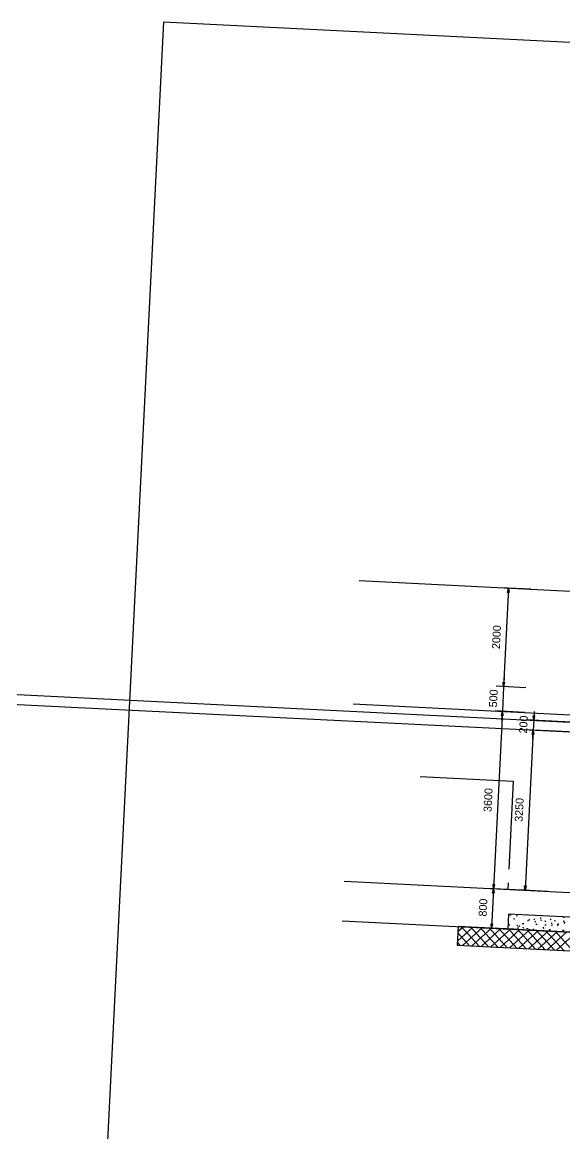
# Model space of a CAD drawing. Extents: x 549999 to 550212, y 1838161 to 1838467.
# Drawn here: x 550058.13 to 550069.11, y 1838235.05 to 1838257.58 of the extents above; entities that cross this region are included whole.
import ezdxf

# ---------------------------------------------------------------- set-up
doc = ezdxf.new("R2010")
doc.units = 0
for name, color, linetype in [('Level 1', 7, 'Continuous'), ('Level 11', 7, 'Continuous'), ('Level 15', 7, 'Continuous'), ('Level 18', 7, 'Continuous'), ('Level 20', 7, 'Continuous'), ('Level 28', 7, 'Continuous'), ('Level 35', 7, 'Continuous'), ('Level 8', 7, 'Continuous')]:
    doc.layers.add(name, color=color, linetype=linetype)

# ---------------------------------------------------------------- blocks, each defined once
blk = doc.blocks.new('FURN44')
at = {"layer": 'Level 1'}
for p, q in [((-785.3, 218.9), (-596.8, 218.9)), ((-596.8, 218.9), (-596.8, 40.6)), ((-596.8, 12.7), (-596.8, 0))]:
    blk.add_line(p, q, dxfattribs=at)

msp = doc.modelspace()

# ---------------------------------------------------------------- linework, layer by layer
at = {"layer": 'Level 11'}
for p, q in [((550066.941, 1838238.957), (550067.25, 1838239.237)), ((550066.95, 1838239.148), (550067.059, 1838239.246)), ((550067.379, 1838238.85), (550067.018, 1838239.248)), ((550067.042, 1838238.867), (550067.441, 1838239.227)), ((550067.569, 1838238.84), (550067.209, 1838239.239)), ((550067.233, 1838238.857), (550067.631, 1838239.218)), ((550067.76, 1838238.831), (550067.4, 1838239.229)), ((550067.423, 1838238.847), (550067.822, 1838239.208)), ((550067.951, 1838238.821), (550067.59, 1838239.22)), ((550067.614, 1838238.838), (550068.013, 1838239.198)), ((550068.141, 1838238.812), (550067.781, 1838239.21)), ((550067.805, 1838238.828), (550068.203, 1838239.189)), ((550068.332, 1838238.802), (550067.972, 1838239.201)), ((550067.995, 1838238.819), (550068.394, 1838239.179)), ((550068.523, 1838238.793), (550068.162, 1838239.191)), ((550068.186, 1838238.809), (550068.585, 1838239.17)), ((550068.714, 1838238.783), (550068.353, 1838239.181)), ((550068.377, 1838238.8), (550068.775, 1838239.16)), ((550068.904, 1838238.773), (550068.544, 1838239.172)), ((550068.568, 1838238.79), (550068.966, 1838239.151)), ((550069.095, 1838238.764), (550068.734, 1838239.162)), ((550068.758, 1838238.781), (550069.157, 1838239.141)), ((550069.286, 1838238.754), (550068.925, 1838239.153)), ((550066.997, 1838238.869), (550066.94, 1838238.932)), ((550067.188, 1838238.859), (550066.949, 1838239.123)), ((550068.949, 1838238.771), (550069.347, 1838239.132))]:
    msp.add_line(p, q, dxfattribs=at)
at = {"layer": 'Level 15'}
for p, q in [((550068.02, 1838239.499), (550068.003, 1838239.473)), ((550068.037, 1838239.494), (550068.035, 1838239.498)), ((550068.075, 1838239.411), (550068.105, 1838239.41)), ((550068.16, 1838239.454), (550068.146, 1838239.481)), ((550068.336, 1838239.483), (550068.333, 1838239.478)), ((550068.376, 1838239.377), (550068.36, 1838239.352)), ((550068.406, 1838239.375), (550068.392, 1838239.402)), ((550068.503, 1838239.404), (550068.487, 1838239.379)), ((550068.629, 1838239.431), (550068.613, 1838239.406)), ((550068.623, 1838239.384), (550068.653, 1838239.382)), ((550068.833, 1838239.409), (550068.816, 1838239.384)), ((550068.897, 1838239.37), (550068.927, 1838239.369)), ((550069.074, 1838239.446), (550069.069, 1838239.438)), ((550069.101, 1838239.423), (550069.089, 1838239.445)), ((550067.997, 1838239.295), (550067.981, 1838239.27)), ((550068.162, 1838239.25), (550068.148, 1838239.277)), ((550068.157, 1838239.224), (550068.187, 1838239.223)), ((550068.2, 1838239.273), (550068.184, 1838239.248)), ((550068.253, 1838239.311), (550068.283, 1838239.309)), ((550068.285, 1838239.21), (550068.271, 1838239.237)), ((550068.339, 1838239.215), (550068.37, 1838239.213)), ((550068.404, 1838239.179), (550068.394, 1838239.197)), ((550068.48, 1838239.201), (550068.464, 1838239.176)), ((550068.529, 1838239.335), (550068.515, 1838239.362)), ((550068.527, 1838239.297), (550068.557, 1838239.296)), ((550068.684, 1838239.178), (550068.675, 1838239.165)), ((550068.694, 1838239.214), (550068.68, 1838239.241)), ((550068.709, 1838239.288), (550068.739, 1838239.286)), ((550068.734, 1838239.337), (550068.72, 1838239.364)), ((550068.796, 1838239.192), (550068.826, 1838239.191)), ((550068.857, 1838239.298), (550068.843, 1838239.325)), ((550068.86, 1838239.282), (550068.843, 1838239.257)), ((550068.98, 1838239.258), (550068.966, 1838239.285)), ((550068.986, 1838239.31), (550068.97, 1838239.284)), ((550069.07, 1838239.178), (550069.1, 1838239.177)), ((550069.079, 1838239.361), (550069.109, 1838239.36)), ((550069.113, 1838239.337), (550069.096, 1838239.311))]:
    msp.add_line(p, q, dxfattribs=at)
at = {"layer": 'Level 18'}
for p, q in [((550064.952, 1838246.26), (550092.482, 1838244.884)), ((550064.827, 1838243.763), (550092.357, 1838242.387)), ((550064.648, 1838240.168), (550092.177, 1838238.791)), ((550064.608, 1838239.369), (550092.137, 1838237.992))]:
    msp.add_line(p, q, dxfattribs=at)
at = {"layer": 'Level 20'}
for p, q in [((550068.426, 1838246.086), (550067.827, 1838246.116)), ((550067.976, 1838246.109), (550067.876, 1838244.111)), ((550026.867, 1838245.511), (550087.9, 1838242.46)), ((550026.857, 1838245.311), (550087.89, 1838242.26)), ((550068.326, 1838244.089), (550067.727, 1838244.119)), ((550068.326, 1838244.089), (550067.727, 1838244.119)), ((550067.876, 1838244.111), (550067.852, 1838243.612)), ((550067.885, 1838244.29), (550067.876, 1838244.111)), ((550067.852, 1838243.612), (550067.672, 1838240.017)), ((550068.301, 1838243.59), (550067.702, 1838243.62)), ((550068.301, 1838243.59), (550067.702, 1838243.62)), ((550067.843, 1838243.434), (550067.852, 1838243.612)), ((550129.369, 1838240.386), (550068.335, 1838243.438)), ((550068.485, 1838243.43), (550068.475, 1838243.23)), ((550068.494, 1838243.609), (550068.485, 1838243.43)), ((550068.475, 1838243.23), (550068.313, 1838239.984)), ((550129.359, 1838240.187), (550068.325, 1838243.238)), ((550068.924, 1838243.208), (550068.325, 1838243.238)), ((550068.466, 1838243.052), (550068.475, 1838243.23)), ((550068.121, 1838239.994), (550067.522, 1838240.024)), ((550068.121, 1838239.994), (550067.522, 1838240.024)), ((550067.672, 1838240.017), (550067.632, 1838239.218)), ((550068.762, 1838239.962), (550068.163, 1838239.992)), ((550068.081, 1838239.195), (550067.482, 1838239.225))]:
    msp.add_line(p, q, dxfattribs=at)
for points in [[(550067.957, 1838246.02), (550067.976, 1838246.109), (550067.987, 1838246.019)], [(550067.896, 1838244.2), (550067.876, 1838244.111), (550067.866, 1838244.201)], [(550067.896, 1838244.2), (550067.876, 1838244.111), (550067.866, 1838244.201)], [(550067.832, 1838243.524), (550067.852, 1838243.612), (550067.862, 1838243.522)], [(550067.832, 1838243.524), (550067.852, 1838243.612), (550067.862, 1838243.522)], [(550068.504, 1838243.519), (550068.485, 1838243.43), (550068.475, 1838243.52)], [(550068.456, 1838243.142), (550068.475, 1838243.23), (550068.485, 1838243.14)], [(550068.456, 1838243.142), (550068.475, 1838243.23), (550068.485, 1838243.14)], [(550067.691, 1838240.105), (550067.672, 1838240.017), (550067.661, 1838240.106)], [(550068.332, 1838240.073), (550068.313, 1838239.984), (550068.302, 1838240.074)], [(550067.652, 1838239.928), (550067.672, 1838240.017), (550067.682, 1838239.927)], [(550067.651, 1838239.306), (550067.632, 1838239.218), (550067.621, 1838239.307)]]:
    msp.add_lwpolyline(points, close=True, dxfattribs=at)
at = {"layer": 'Level 28'}
for p, q in [((550066.955, 1838239.251), (550066.936, 1838238.872)), ((550073.232, 1838238.938), (550066.955, 1838239.251)), ((550066.936, 1838238.872), (550073.214, 1838238.558))]:
    msp.add_line(p, q, dxfattribs=at)
at = {"layer": 'Level 35'}
msp.add_lwpolyline([(550059.547, 1838228.834), (550100.193, 1838226.802), (550101.63, 1838255.544), (550060.984, 1838257.576)], close=True, dxfattribs=at)
at = {"layer": 'Level 8'}
for p, q in [((550067.976, 1838239.501), (550067.961, 1838239.201)), ((550073.247, 1838239.237), (550067.976, 1838239.501))]:
    msp.add_line(p, q, dxfattribs=at)

# ---------------------------------------------------------------- block references
at = {"layer": 'Level 1', "xscale": 0.010000000000000004, "yscale": 0.01, "rotation": -2.8619937920406366}
msp.add_blockref('FURN44', (550073.92, 1838239.71), dxfattribs=at)

# ---------------------------------------------------------------- texts
at = {"layer": 'Level 20'}
for s, p in [('2000', (550067.8, 1838244.87)), ('500', (550067.74, 1838243.69)), ('200', (550068.35, 1838243.16)), ('3600', (550067.63, 1838241.57)), ('3250', (550068.26, 1838241.37)), ('800', (550067.53, 1838239.45))]:
    msp.add_text(s, height=0.1622, rotation=87.138, dxfattribs=at).set_placement(p)

doc.saveas('drawing.dxf')
